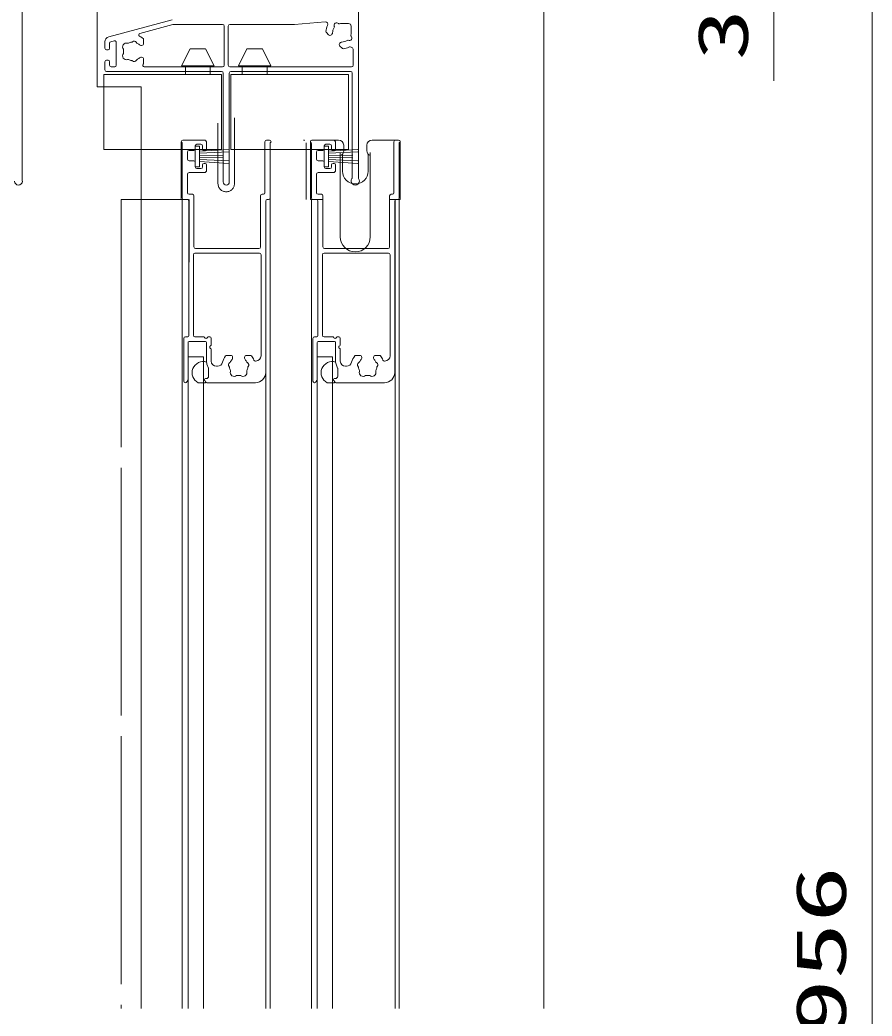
# Model space of a CAD drawing. Units: millimetres on the paper. Extents: x -305 to 305, y -152 to 152.
# Drawn here: x -23.63 to 17.64, y 25.95 to 74.19 of the extents above; entities that cross this region are included whole.
import ezdxf
from ezdxf.enums import TextEntityAlignment as Align

# ---------------------------------------------------------------- set-up
doc = ezdxf.new("R2010")
doc.units = ezdxf.units.MM
doc.linetypes.add('LONG_DASHED2', pattern=[13, 12, -1])
doc.layers.add('0-3_HV', color=7, linetype='Continuous', lineweight=9)
doc.styles.add('ＭＳ ゴシック', font='')
doc.styles.get('ＭＳ ゴシック').set_extended_font_data('MS Gothic')

msp = doc.modelspace()

# ---------------------------------------------------------------- linework, layer by layer
at = {"layer": '0-3_HV'}
for p, q in [((-19.89, 84.07), (-19.89, 70.945)), ((1.735, 26.32), (1.735, 80.32)), ((17.638, -26.504), (17.638, 80.32)), ((12.888, 79.57), (12.888, 71.237)), ((-7.24, 75.295), (-7.24, 66.545)), ((-23.515, 74.745), (-23.515, 66.383)), ((-19.33, 73.37), (-16.259, 74.192)), ((-16.229, 73.967), (-17.825, 73.54)), ((-13.815, 73.97), (-16.21, 73.97)), ((-13.74, 71.995), (-13.74, 73.895)), ((-13.54, 73.895), (-13.54, 71.995)), ((-10.341, 73.97), (-13.465, 73.97)), ((-8.855, 74.1), (-10.335, 73.97)), ((-7.715, 74.02), (-8.04, 74.02)), ((-7.59, 73.57), (-7.59, 73.895)), ((-8.685, 73.473), (-8.79, 73.578)), ((-8.519, 73.497), (-8.544, 73.473)), ((-19.515, 72.82), (-19.515, 73.128)), ((-19.29, 73.064), (-19.29, 72.82)), ((-19.06, 73.183), (-19.235, 73.136)), ((-18.965, 71.995), (-18.965, 73.111)), ((-17.74, 72.957), (-17.775, 72.957)), ((-17.64, 73.238), (-17.64, 73.057)), ((-8.137, 73.066), (-8.113, 73.091)), ((-8.032, 72.819), (-8.137, 72.925)), ((-19.365, 72.745), (-19.44, 72.745)), ((-17.775, 72.382), (-17.74, 72.382)), ((-15.39, 72.795), (-15.803, 71.97)), ((-15.39, 72.795), (-14.64, 72.795)), ((-14.228, 71.97), (-14.64, 72.795)), ((-13.053, 71.97), (-12.64, 72.795)), ((-11.89, 72.795), (-12.64, 72.795)), ((-11.89, 72.795), (-11.478, 71.97)), ((-7.49, 71.995), (-7.49, 72.736)), ((-19.515, 71.77), (-19.515, 72.17)), ((-19.44, 72.245), (-19.365, 72.245)), ((-19.29, 72.17), (-19.29, 71.995)), ((-19.215, 71.92), (-19.04, 71.92)), ((-17.64, 72.282), (-17.64, 72.101)), ((-17.61, 71.92), (-13.815, 71.92)), ((-14.228, 71.97), (-15.803, 71.97)), ((-15.615, 71.97), (-15.615, 71.545)), ((-14.415, 71.97), (-14.415, 71.545)), ((-13.465, 71.92), (-7.565, 71.92)), ((-13.053, 71.97), (-11.478, 71.97)), ((-12.865, 71.97), (-12.865, 71.545)), ((-11.665, 71.97), (-11.665, 71.545)), ((-19.565, 71.545), (-19.565, 67.92)), ((-13.865, 71.545), (-19.565, 71.545)), ((-13.865, 71.695), (-19.44, 71.695)), ((-13.865, 67.92), (-13.865, 71.545)), ((-13.79, 66.345), (-13.79, 71.62)), ((-13.49, 71.62), (-13.49, 66.345)), ((-7.615, 71.695), (-13.415, 71.695)), ((-13.415, 71.545), (-7.715, 71.545)), ((-13.415, 67.92), (-13.415, 71.545)), ((-7.715, 71.545), (-7.715, 67.92)), ((-7.54, 66.545), (-7.54, 71.62)), ((-19.89, 70.945), (-17.765, 70.945)), ((-17.765, 70.945), (-17.765, 26.32)), ((-15.816, 65.495), (-15.816, 68.295)), ((-15.766, 65.57), (-15.766, 68.208)), ((-15.741, 68.37), (-14.716, 68.37)), ((-15.741, 68.37), (-15.016, 68.37)), ((-15.616, 68.37), (-15.535, 68.37)), ((-15.535, 68.37), (-15.341, 68.37)), ((-15.216, 68.37), (-14.641, 68.37)), ((-15.141, 68.095), (-15.141, 67.945)), ((-15.141, 68.082), (-15.141, 67.082)), ((-14.929, 68.082), (-15.141, 68.082)), ((-14.866, 68.17), (-15.066, 68.17)), ((-14.929, 67.082), (-14.929, 68.082)), ((-14.791, 67.945), (-14.791, 68.095)), ((-14.591, 68.245), (-14.591, 67.945)), ((-11.766, 65.82), (-11.766, 68.295)), ((-11.691, 68.37), (-11.541, 68.37)), ((-11.516, 68.208), (-11.516, 65.57)), ((-9.564, 68.296), (-9.564, 65.496)), ((-9.516, 65.57), (-9.516, 68.208)), ((-9.491, 68.37), (-8.466, 68.37)), ((-9.437, 68.371), (-9.489, 68.371)), ((-8.202, 68.371), (-9.437, 68.371)), ((-8.891, 68.095), (-8.891, 67.945)), ((-8.891, 68.082), (-8.891, 67.082)), ((-8.679, 68.082), (-8.891, 68.082)), ((-8.616, 68.17), (-8.816, 68.17)), ((-8.679, 67.082), (-8.679, 68.082)), ((-8.541, 67.945), (-8.541, 68.095)), ((-8.341, 68.245), (-8.341, 67.945)), ((-7.952, 67.855), (-7.952, 68.121)), ((-6.827, 68.121), (-6.827, 67.855)), ((-5.342, 68.371), (-6.577, 68.371)), ((-5.516, 65.82), (-5.516, 68.295)), ((-5.441, 68.37), (-5.291, 68.37)), ((-5.289, 68.371), (-5.342, 68.371)), ((-5.266, 68.208), (-5.266, 65.57)), ((-5.214, 65.496), (-5.214, 68.296)), ((-19.565, 67.92), (-13.865, 67.92)), ((-15.516, 67.795), (-15.516, 67.445)), ((-15.216, 67.87), (-15.441, 67.87)), ((-14.929, 67.832), (-13.516, 67.923)), ((-13.516, 67.799), (-14.929, 67.732)), ((-14.929, 67.632), (-13.766, 67.648)), ((-14.666, 67.87), (-14.716, 67.87)), ((-7.715, 67.92), (-13.415, 67.92)), ((-9.266, 67.795), (-9.266, 67.445)), ((-8.966, 67.87), (-9.191, 67.87)), ((-8.679, 67.832), (-7.266, 67.923)), ((-7.266, 67.799), (-8.679, 67.732)), ((-8.679, 67.632), (-7.516, 67.648)), ((-8.416, 67.87), (-8.466, 67.87)), ((-8.114, 63.683), (-8.114, 67.766)), ((-8.013, 67.621), (-8.013, 66.871)), ((-6.763, 66.871), (-6.763, 67.621)), ((-6.664, 67.766), (-6.664, 63.683)), ((-15.441, 67.37), (-15.216, 67.37)), ((-15.141, 67.295), (-15.141, 67.07)), ((-15.141, 67.082), (-14.929, 67.082)), ((-14.929, 67.532), (-13.766, 67.517)), ((-13.516, 67.366), (-14.929, 67.432)), ((-14.929, 67.332), (-13.516, 67.242)), ((-14.791, 67.07), (-14.791, 67.17)), ((-14.716, 67.245), (-14.666, 67.245)), ((-14.591, 67.17), (-14.591, 66.92)), ((-9.191, 67.37), (-8.966, 67.37)), ((-8.891, 67.295), (-8.891, 67.07)), ((-8.891, 67.082), (-8.679, 67.082)), ((-8.679, 67.532), (-7.516, 67.517)), ((-7.266, 67.366), (-8.679, 67.432)), ((-8.679, 67.332), (-7.266, 67.242)), ((-8.541, 67.07), (-8.541, 67.17)), ((-8.466, 67.245), (-8.416, 67.245)), ((-8.341, 67.17), (-8.341, 66.92)), ((-15.516, 66.72), (-15.516, 65.82)), ((-14.716, 66.795), (-15.441, 66.795)), ((-15.066, 66.995), (-14.866, 66.995)), ((-9.266, 66.72), (-9.266, 65.82)), ((-8.466, 66.795), (-9.191, 66.795)), ((-8.816, 66.995), (-8.616, 66.995)), ((-15.441, 65.745), (-15.279, 65.745)), ((-15.204, 65.67), (-15.204, 63.195)), ((-11.979, 63.195), (-11.979, 65.67)), ((-11.904, 65.745), (-11.841, 65.745)), ((-9.191, 65.745), (-9.029, 65.745)), ((-8.954, 65.67), (-8.954, 63.195)), ((-5.729, 63.195), (-5.729, 65.67)), ((-5.654, 65.745), (-5.591, 65.745)), ((-15.766, 65.495), (-17.765, 65.495)), ((-15.466, 65.495), (-15.816, 65.495)), ((-15.766, 26.32), (-15.766, 65.495)), ((-15.529, 65.495), (-15.691, 65.495)), ((-15.454, 58.895), (-15.454, 65.42)), ((-15.441, 62.457), (-15.441, 65.495)), ((-11.729, 65.42), (-11.729, 57.12)), ((-11.591, 65.495), (-11.654, 65.495)), ((-11.516, 26.32), (-11.516, 65.566)), ((-8.964, 65.496), (-9.564, 65.496)), ((-9.516, 26.32), (-9.516, 65.495)), ((-9.279, 65.495), (-9.441, 65.495)), ((-9.204, 58.895), (-9.204, 65.42)), ((-5.214, 65.496), (-5.714, 65.496)), ((-5.479, 65.42), (-5.479, 57.12)), ((-5.466, 26.32), (-5.466, 65.495)), ((-5.341, 65.495), (-5.404, 65.495)), ((-5.266, 26.32), (-5.266, 65.495)), ((-11.716, 26.32), (-11.716, 64.229)), ((-15.229, 58.92), (-15.229, 62.82)), ((-15.154, 62.895), (-12.029, 62.895)), ((-15.129, 63.12), (-12.054, 63.12)), ((-14.099, 63.12), (-13.184, 63.12)), ((-11.954, 62.82), (-11.954, 57.92)), ((-8.979, 58.92), (-8.979, 62.82)), ((-8.904, 62.895), (-5.779, 62.895)), ((-8.879, 63.12), (-5.804, 63.12)), ((-6.932, 63.121), (-7.846, 63.121)), ((-5.704, 62.82), (-5.704, 57.92)), ((-15.691, 56.695), (-15.691, 58.77)), ((-15.616, 58.845), (-15.504, 58.845)), ((-15.491, 58.57), (-15.491, 56.766)), ((-14.641, 58.62), (-15.441, 58.62)), ((-14.731, 58.845), (-15.154, 58.845)), ((-14.591, 57.618), (-14.591, 58.57)), ((-14.441, 58.845), (-14.502, 58.845)), ((-14.366, 58.459), (-14.366, 58.77)), ((-9.441, 56.695), (-9.441, 58.77)), ((-9.366, 58.845), (-9.254, 58.845)), ((-9.241, 58.57), (-9.241, 56.766)), ((-8.391, 58.62), (-9.191, 58.62)), ((-8.481, 58.845), (-8.904, 58.845)), ((-8.341, 57.618), (-8.341, 58.57)), ((-8.191, 58.845), (-8.252, 58.845)), ((-8.116, 58.459), (-8.116, 58.77)), ((-14.366, 57.67), (-14.366, 58.23)), ((-13.429, 57.945), (-13.61, 57.945)), ((-12.473, 57.945), (-12.654, 57.945)), ((-8.116, 57.67), (-8.116, 58.23)), ((-7.179, 57.945), (-7.36, 57.945)), ((-6.223, 57.945), (-6.404, 57.945)), ((-15.491, 57.87), (-14.741, 57.87)), ((-15.491, 26.32), (-15.491, 57.87)), ((-14.741, 26.32), (-14.741, 57.87)), ((-14.497, 57.333), (-14.573, 57.525)), ((-14.061, 57.42), (-14.116, 57.42)), ((-13.329, 57.81), (-13.329, 57.845)), ((-12.754, 57.845), (-12.754, 57.81)), ((-12.204, 57.67), (-12.229, 57.67)), ((-8.491, 57.87), (-9.241, 57.87)), ((-9.241, 26.32), (-9.241, 57.87)), ((-8.491, 26.32), (-8.491, 57.87)), ((-8.247, 57.333), (-8.323, 57.525)), ((-7.811, 57.42), (-7.866, 57.42)), ((-7.079, 57.81), (-7.079, 57.845)), ((-6.504, 57.845), (-6.504, 57.81)), ((-5.954, 57.67), (-5.979, 57.67)), ((-14.491, 56.945), (-14.491, 57.305)), ((-8.241, 56.945), (-8.241, 57.305)), ((-15.609, 56.62), (-15.616, 56.62)), ((-15.502, 56.727), (-15.544, 56.656)), ((-14.994, 56.62), (-14.641, 56.62)), ((-14.691, 56.766), (-14.691, 56.77)), ((-14.638, 56.656), (-14.68, 56.727)), ((-14.641, 56.82), (-14.616, 56.82)), ((-12.229, 56.62), (-14.574, 56.62)), ((-9.359, 56.62), (-9.366, 56.62)), ((-9.252, 56.727), (-9.294, 56.656)), ((-8.744, 56.62), (-8.391, 56.62)), ((-8.441, 56.766), (-8.441, 56.77)), ((-8.388, 56.656), (-8.43, 56.727)), ((-8.391, 56.82), (-8.366, 56.82)), ((-5.979, 56.62), (-8.324, 56.62))]:
    msp.add_line(p, q, dxfattribs=at)
at = {"layer": '0-3_HV', "linetype": 'LONG_DASHED2'}
for p, q in [((-14.04, 69.195), (-14.04, 66.267)), ((-13.24, 66.267), (-13.24, 69.445)), ((-9.766, 68.245), (-9.766, 65.495)), ((-17.765, 65.495), (-18.727, 65.495)), ((-18.727, 65.495), (-18.727, 26.32))]:
    msp.add_line(p, q, dxfattribs=at)
at = {"layer": '0-3_HV'}
for centre, radius, start, end in [((-16.21, 73.895), 0.075, 90, 105), ((-13.815, 73.895), 0.075, 0, 90), ((-13.465, 73.895), 0.075, 90, 180), ((-10.341, 74.045), 0.075, 270, 275), ((-8.844, 73.975), 0.125, 333.2394, 95), ((-8.04, 73.57), 0.775, 153.2394, 175.0052), ((-8.04, 73.57), 0.45, 145.1276, 180.2072), ((-8.291, 73.928), 0.125, 45.5243, 204.4757), ((-8.45, 73.856), 0.05, 325.1276, 24.4757), ((-8.168, 74.053), 0.05, 225.5243, 284.8724), ((-8.04, 73.57), 0.45, 90, 104.8724), ((-7.715, 73.895), 0.125, 0, 90), ((-19.265, 73.128), 0.25, 105, 180), ((-17.805, 73.467), 0.075, 105, 245.7152), ((-18.165, 72.67), 0.8, 51.6335, 65.7152), ((-8.737, 73.631), 0.075, 175.0052, 225), ((-8.615, 73.543), 0.1, 225, 315), ((-8.59, 73.568), 0.1, 315, 0.2072), ((-7.682, 73.319), 0.125, 245.5243, 44.4757), ((-7.557, 73.442), 0.05, 165.1276, 224.4757), ((-8.04, 73.57), 0.45, 345.1276, 0), ((-19.215, 73.064), 0.075, 105, 180), ((-19.04, 73.111), 0.075, 360, 105), ((-18.472, 72.885), 0.188, 72.2996, 217.7004), ((-18.4, 73.111), 0.05, 252.2996, 298.0307), ((-18.165, 72.67), 0.45, 96.2602, 118.0307), ((-18.22, 73.167), 0.05, 276.2602, 313.1301), ((-18.1, 73.039), 0.125, 26.8699, 133.1301), ((-17.944, 73.118), 0.05, 206.8699, 243.7398), ((-18.165, 72.67), 0.45, 44.7928, 63.7398), ((-17.775, 73.057), 0.1, 224.7928, 270), ((-17.74, 73.057), 0.1, 270, 360), ((-17.715, 73.238), 0.075, 360, 51.6335), ((-8.067, 72.995), 0.1, 135, 225), ((-8.042, 73.02), 0.1, 89.7928, 135), ((-8.04, 73.57), 0.45, 269.7928, 304.8724), ((-8.04, 73.57), 0.775, 274.9948, 295.622), ((-7.754, 73.16), 0.05, 65.5243, 124.8724), ((-7.64, 72.736), 0.15, 0, 115.622), ((-19.44, 72.82), 0.075, 180, 270), ((-19.365, 72.82), 0.075, 270, 360), ((-18.472, 72.455), 0.188, 142.2996, 287.7004), ((-18.66, 72.74), 0.05, 351.9693, 37.7004), ((-18.66, 72.6), 0.05, 322.2996, 8.0307), ((-18.165, 72.67), 0.45, 171.9693, 188.0307), ((-17.775, 72.282), 0.1, 90, 135.2072), ((-17.74, 72.282), 0.1, 0, 90), ((-7.979, 72.873), 0.075, 225, 274.9948), ((-19.44, 72.17), 0.075, 90, 180), ((-19.365, 72.17), 0.075, 360, 90), ((-19.215, 71.995), 0.075, 180, 270), ((-19.04, 71.995), 0.075, 270, 360), ((-18.4, 72.229), 0.05, 61.9693, 107.7004), ((-18.165, 72.67), 0.45, 241.9693, 263.7398), ((-18.22, 72.173), 0.05, 46.8699, 83.7398), ((-18.1, 72.301), 0.125, 226.8699, 333.1301), ((-17.944, 72.221), 0.05, 116.2602, 153.1301), ((-18.165, 72.67), 0.45, 296.2602, 315.2072), ((-17.61, 71.995), 0.075, 134.733, 270), ((-17.715, 72.101), 0.075, 314.733, 360), ((-13.815, 71.995), 0.075, 270, 0), ((-13.465, 71.995), 0.075, 180, 270), ((-7.565, 71.995), 0.075, 270, 0), ((-19.44, 71.77), 0.075, 180, 270), ((-13.865, 71.62), 0.075, 0, 90), ((-13.415, 71.62), 0.075, 90, 180), ((-7.615, 71.62), 0.075, 0, 90), ((-15.741, 68.295), 0.075, 90, 180), ((-15.741, 68.295), 0.075, 90, 180), ((-15.766, 68.295), 0.05, 180, 240), ((-15.816, 68.208), 0.05, 0, 60), ((-15.066, 68.095), 0.075, 90, 180), ((-14.866, 68.095), 0.075, 0, 90), ((-14.716, 68.245), 0.125, 0, 90), ((-11.691, 68.295), 0.075, 90, 180), ((-11.541, 68.295), 0.075, 0, 90), ((-11.466, 68.208), 0.05, 120, 180), ((-11.516, 68.295), 0.05, 300, 0), ((-9.897, 68.295), 0.075, 45, 90), ((-9.491, 68.295), 0.075, 90, 180), ((-9.516, 68.295), 0.05, 180, 240), ((-9.489, 68.296), 0.075, 90, 180), ((-9.566, 68.208), 0.05, 0, 60), ((-8.816, 68.095), 0.075, 90, 180), ((-8.616, 68.095), 0.075, 0, 90), ((-8.466, 68.245), 0.125, 0, 90), ((-8.202, 68.121), 0.25, 0, 90), ((-6.577, 68.121), 0.25, 90, 180), ((-5.441, 68.295), 0.075, 90, 180), ((-5.291, 68.295), 0.075, 0, 90), ((-5.289, 68.296), 0.075, 0, 90), ((-5.216, 68.208), 0.05, 120, 180), ((-5.266, 68.295), 0.05, 300, 0), ((-15.441, 67.795), 0.075, 90, 180), ((-15.216, 67.945), 0.075, 270, 0), ((-14.716, 67.945), 0.075, 180, 270), ((-14.666, 67.945), 0.075, 270, 0), ((-9.191, 67.795), 0.075, 90, 180), ((-8.966, 67.945), 0.075, 270, 0), ((-8.466, 67.945), 0.075, 180, 270), ((-8.416, 67.945), 0.075, 270, 0), ((-8.202, 67.855), 0.25, 290.4873, 0), ((-8.263, 67.621), 0.25, 0, 14.0544), ((-6.577, 67.855), 0.25, 180, 249.5127), ((-6.513, 67.621), 0.25, 165.9456, 180), ((-15.441, 67.445), 0.075, 180, 270), ((-15.216, 67.295), 0.075, 0, 90), ((-15.066, 67.07), 0.075, 180, 270), ((-14.866, 67.07), 0.075, 270, 0), ((-14.716, 67.17), 0.075, 90, 180), ((-14.666, 67.17), 0.075, 0, 90), ((-9.191, 67.445), 0.075, 180, 270), ((-8.966, 67.295), 0.075, 0, 90), ((-8.816, 67.07), 0.075, 180, 270), ((-8.616, 67.07), 0.075, 270, 0), ((-8.466, 67.17), 0.075, 90, 180), ((-8.416, 67.17), 0.075, 0, 90), ((-15.441, 66.72), 0.075, 90, 180), ((-14.716, 66.92), 0.125, 270, 0), ((-9.191, 66.72), 0.075, 90, 180), ((-8.466, 66.92), 0.125, 270, 0), ((-7.388, 66.871), 0.625, 180, 0), ((-23.702, 66.383), 0.188, 180, 0), ((-13.64, 66.345), 0.15, 180, 0), ((-7.39, 66.395), 0.2, 143.1301, 36.8699), ((-7.59, 66.545), 0.05, 323.1301, 0), ((-7.19, 66.545), 0.05, 180, 216.8699), ((-15.441, 65.82), 0.075, 180, 270), ((-15.279, 65.67), 0.075, 0, 90), ((-11.904, 65.67), 0.075, 90, 180), ((-11.841, 65.82), 0.075, 270, 0), ((-9.191, 65.82), 0.075, 180, 270), ((-9.029, 65.67), 0.075, 0, 90), ((-5.654, 65.67), 0.075, 90, 180), ((-5.591, 65.82), 0.075, 270, 0), ((-15.691, 65.57), 0.075, 180, 270), ((-15.529, 65.42), 0.075, 0, 90), ((-11.654, 65.42), 0.075, 90, 180), ((-11.591, 65.57), 0.075, 270, 0), ((-9.441, 65.57), 0.075, 180, 270), ((-9.279, 65.42), 0.075, 0, 90), ((-5.404, 65.42), 0.075, 90, 180), ((-5.341, 65.57), 0.075, 270, 0), ((-7.389, 63.683), 0.725, 180, 0), ((-15.154, 62.82), 0.075, 90, 180), ((-15.129, 63.195), 0.075, 180, 270), ((-12.054, 63.195), 0.075, 270, 0), ((-12.029, 62.82), 0.075, 0, 90), ((-8.904, 62.82), 0.075, 90, 180), ((-8.879, 63.195), 0.075, 180, 270), ((-5.804, 63.195), 0.075, 270, 0), ((-5.779, 62.82), 0.075, 0, 90), ((-15.504, 58.895), 0.05, 270, 0), ((-15.154, 58.92), 0.075, 180, 270), ((-9.254, 58.895), 0.05, 270, 0), ((-8.904, 58.92), 0.075, 180, 270), ((-15.616, 58.77), 0.075, 90, 180), ((-15.441, 58.57), 0.05, 90, 180), ((-14.731, 58.795), 0.05, 23.5782, 90), ((-14.616, 58.845), 0.075, 203.5782, 336.4218), ((-14.641, 58.57), 0.05, 0, 90), ((-14.502, 58.795), 0.05, 90, 156.4218), ((-14.441, 58.77), 0.075, 0, 90), ((-14.366, 58.345), 0.075, 113.5782, 246.4218), ((-14.416, 58.459), 0.05, 293.5782, 0), ((-9.366, 58.77), 0.075, 90, 180), ((-9.191, 58.57), 0.05, 90, 180), ((-8.481, 58.795), 0.05, 23.5782, 90), ((-8.366, 58.845), 0.075, 203.5782, 336.4218), ((-8.391, 58.57), 0.05, 0, 90), ((-8.252, 58.795), 0.05, 90, 156.4218), ((-8.191, 58.77), 0.075, 0, 90), ((-8.116, 58.345), 0.075, 113.5782, 246.4218), ((-8.166, 58.459), 0.05, 293.5782, 0), ((-14.416, 58.23), 0.05, 0, 66.4218), ((-13.041, 57.42), 0.8, 141.6335, 166.2259), ((-13.61, 57.87), 0.075, 90, 141.6335), ((-13.429, 57.845), 0.1, 360, 90), ((-12.654, 57.845), 0.1, 90, 180), ((-12.473, 57.87), 0.075, 38.3665, 90), ((-13.041, 57.42), 0.8, 21.8038, 38.3665), ((-12.204, 57.92), 0.25, 270, 0), ((-8.166, 58.23), 0.05, 0, 66.4218), ((-6.791, 57.42), 0.8, 141.6335, 166.2259), ((-7.36, 57.87), 0.075, 90, 141.6335), ((-7.179, 57.845), 0.1, 360, 90), ((-6.404, 57.845), 0.1, 90, 180), ((-6.223, 57.87), 0.075, 38.3665, 90), ((-6.791, 57.42), 0.8, 21.8038, 38.3665), ((-5.954, 57.92), 0.25, 270, 0), ((-14.753, 57.104), 0.541, 72.5612, 243.5989), ((-14.341, 57.618), 0.25, 180, 201.8014), ((-14.116, 57.67), 0.25, 180, 270), ((-14.061, 57.67), 0.25, 270, 346.2258), ((-13.41, 57.485), 0.125, 116.8699, 223.1301), ((-13.49, 57.641), 0.05, 296.8699, 333.7398), ((-13.041, 57.42), 0.45, 134.7928, 153.7398), ((-13.429, 57.81), 0.1, 314.7928, 360), ((-12.654, 57.81), 0.1, 180, 225.2072), ((-13.041, 57.42), 0.45, 26.2602, 45.2072), ((-12.593, 57.641), 0.05, 206.2602, 243.1301), ((-12.672, 57.485), 0.125, 316.8699, 63.1301), ((-12.229, 57.745), 0.075, 201.8038, 270), ((-8.503, 57.104), 0.541, 72.5612, 243.5989), ((-8.091, 57.618), 0.25, 180, 201.8014), ((-7.866, 57.67), 0.25, 180, 270), ((-7.811, 57.67), 0.25, 270, 346.2258), ((-7.16, 57.485), 0.125, 116.8699, 223.1301), ((-7.24, 57.641), 0.05, 296.8699, 333.7398), ((-6.791, 57.42), 0.45, 134.7928, 153.7398), ((-7.179, 57.81), 0.1, 314.7928, 360), ((-6.404, 57.81), 0.1, 180, 225.2072), ((-6.791, 57.42), 0.45, 26.2602, 45.2072), ((-6.343, 57.641), 0.05, 206.2602, 243.1301), ((-6.422, 57.485), 0.125, 316.8699, 63.1301), ((-5.979, 57.745), 0.075, 201.8038, 270), ((-14.616, 56.945), 0.125, 270, 0), ((-14.566, 57.305), 0.075, 360, 21.8014), ((-13.538, 57.365), 0.05, 6.2602, 43.1301), ((-13.041, 57.42), 0.45, 186.2602, 208.0307), ((-13.256, 57.113), 0.188, 162.2996, 307.7004), ((-13.482, 57.185), 0.05, 342.2996, 28.0307), ((-13.111, 56.925), 0.05, 81.9693, 127.7004), ((-13.041, 57.42), 0.45, 261.9693, 278.0307), ((-12.971, 56.925), 0.05, 52.2996, 98.0307), ((-12.826, 57.113), 0.188, 232.2996, 17.7004), ((-12.6, 57.185), 0.05, 151.9693, 197.7004), ((-13.041, 57.42), 0.45, 331.9693, 353.7398), ((-12.544, 57.365), 0.05, 136.8699, 173.7398), ((-12.229, 57.12), 0.5, 270, 0), ((-8.366, 56.945), 0.125, 270, 0), ((-8.316, 57.305), 0.075, 360, 21.8014), ((-7.288, 57.365), 0.05, 6.2602, 43.1301), ((-6.791, 57.42), 0.45, 186.2602, 208.0307), ((-7.006, 57.113), 0.188, 162.2996, 307.7004), ((-7.232, 57.185), 0.05, 342.2996, 28.0307), ((-6.861, 56.925), 0.05, 81.9693, 127.7004), ((-6.791, 57.42), 0.45, 261.9693, 278.0307), ((-6.721, 56.925), 0.05, 52.2996, 98.0307), ((-6.576, 57.113), 0.188, 232.2996, 17.7004), ((-6.35, 57.185), 0.05, 151.9693, 197.7004), ((-6.791, 57.42), 0.45, 331.9693, 353.7398), ((-6.294, 57.365), 0.05, 136.8699, 173.7398), ((-5.979, 57.12), 0.5, 270, 0), ((-15.616, 56.695), 0.075, 180, 270), ((-15.609, 56.695), 0.075, 270, 329.0362), ((-15.566, 56.766), 0.075, 329.0362, 0), ((-14.641, 56.77), 0.05, 90, 180), ((-14.616, 56.766), 0.075, 180, 210.9638), ((-14.574, 56.695), 0.075, 210.9638, 270), ((-9.366, 56.695), 0.075, 180, 270), ((-9.359, 56.695), 0.075, 270, 329.0362), ((-9.316, 56.766), 0.075, 329.0362, 0), ((-8.391, 56.77), 0.05, 90, 180), ((-8.366, 56.766), 0.075, 180, 210.9638), ((-8.324, 56.695), 0.075, 210.9638, 270)]:
    msp.add_arc(centre, radius, start, end, dxfattribs=at)
at = {"layer": '0-3_HV', "linetype": 'LONG_DASHED2'}
msp.add_arc((-13.64, 66.267), 0.4, 180, 360, dxfattribs=at)

# ---------------------------------------------------------------- texts
at = {"layer": '0-3_HV', "style": 'ＭＳ ゴシック'}
for s, width, p in [('3', 1.5, (12.358, 72.237)), ('1956', 1.65, (17.108, 22.251))]:
    msp.add_text(s, height=2.441, rotation=90, dxfattribs=dict(at, width=width)).set_placement(p, align=Align.BOTTOM_LEFT)

doc.saveas('drawing.dxf')
